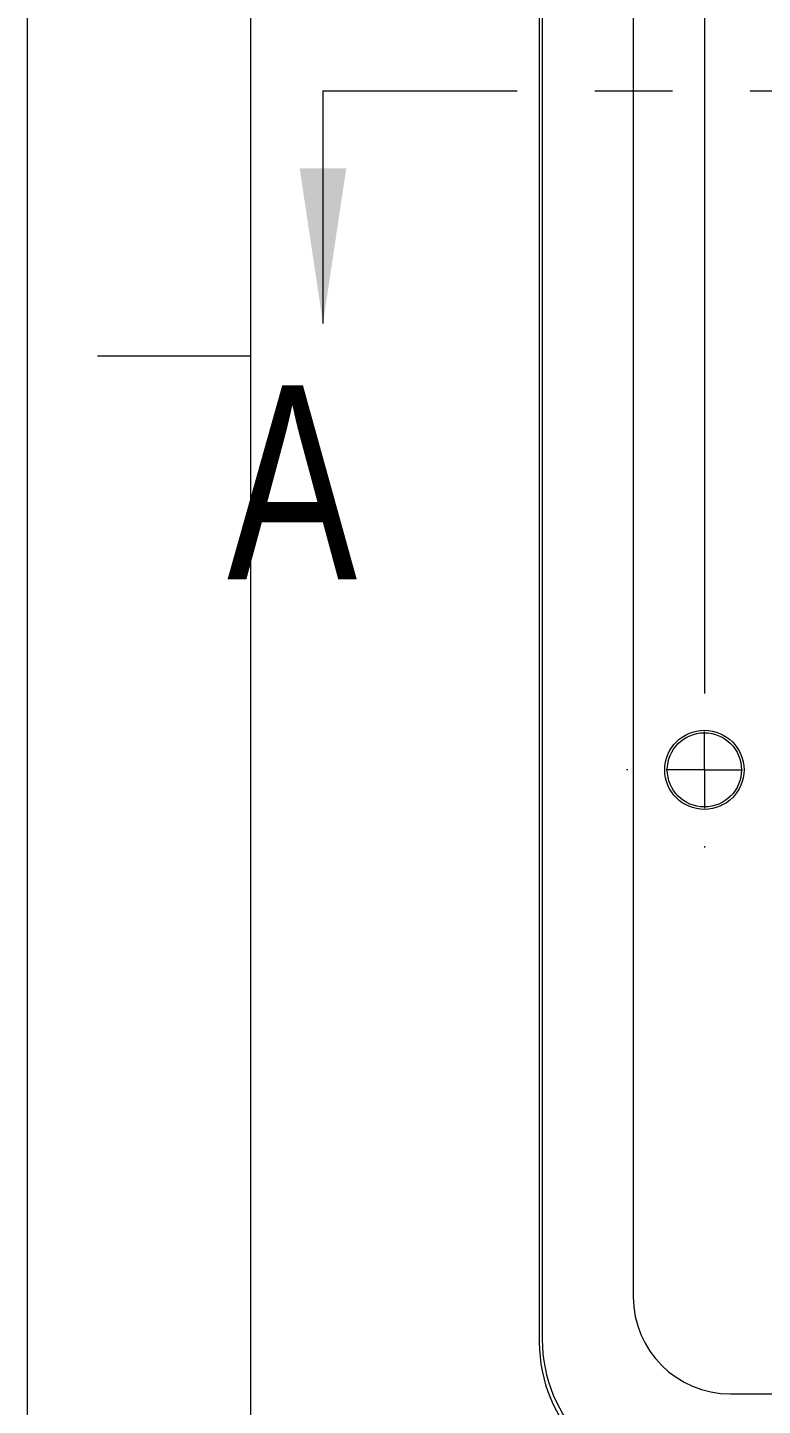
# Model space of a CAD drawing. Header units: inches. Extents: x 0 to 11, y 0 to 8.5.
# Drawn here: x 0 to 0.946, y 2.848 to 4.623 of the extents above; entities that cross this region are included whole.
import ezdxf

# ---------------------------------------------------------------- set-up
doc = ezdxf.new("R2010")
doc.units = ezdxf.units.IN
doc.header["$MEASUREMENT"] = 0
doc.linetypes.add('PHANTOM', pattern=[0.5, 0.25, -0.05, 0.05, -0.05, 0.05, -0.05])
doc.layers.add('SLD-0', color=7, linetype='Continuous', lineweight=0)
doc.styles.add('SLDTEXTSTYLE2', font='TXT', dxfattribs={"width": 0.75})

# ---------------------------------------------------------------- blocks, each defined once
blk = doc.blocks.new('SW_CENTERMARKSYMBOL_0')
at = {"layer": 'SLD-0'}
for p, q in [((0, -0.0984), (0, -1.6516)), ((0, -1.75), (0, -1.7008)), ((-0.0984, -1.75), (-0.1002, -1.75)), ((0, -1.75), (-0.0492, -1.75)), ((0, -1.75), (0.0492, -1.75)), ((0, -1.75), (0, -1.7992)), ((0, -1.8484), (0, -1.8502))]:
    blk.add_line(p, q, dxfattribs=at)

msp = doc.modelspace()

# ---------------------------------------------------------------- linework, layer by layer
at = {"color": 7, "linetype": 'Continuous', "lineweight": 15}
for p, q in [((0.65881, 6.1547), (0.65881, 2.92947)), ((0.66256, 6.15095), (0.66256, 2.93323)), ((0.77983, 6.09606), (0.77983, 2.98811)), ((0.90483, 2.86311), (5.08778, 2.86311))]:
    msp.add_line(p, q, dxfattribs=at)
at = {"color": 7, "linetype": 'PHANTOM', "lineweight": 0}
msp.add_line((0.38028, 4.54209), (5.61233, 4.54209), dxfattribs=at)
at = {"color": 7, "linetype": 'Continuous', "lineweight": 0}
msp.add_line((0.38028, 4.54209), (0.38028, 4.24209), dxfattribs=at)
at = {"color": 7, "linetype": 'Continuous', "lineweight": 15}
for radius in [0.051, 0.04777]:
    msp.add_circle((0.87131, 3.66709), radius, dxfattribs=at)
for centre, radius, start, end in [((0.90483, 2.98811), 0.125, 180, 270), ((0.84615, 2.92944), 0.18735, 179.98801, 270.01199), ((0.84991, 2.93319), 0.18735, 179.98797, 270.01203)]:
    msp.add_arc(centre, radius, start, end, dxfattribs=at)
at = {"color": 7, "linetype": 'Continuous', "lineweight": 0}
msp.add_solid([(0.38028, 4.24209), (0.41028, 4.44209), (0.35028, 4.44209)], dxfattribs=at)
at = {"layer": 'SLD-0', "color": 179, "linetype": 'Continuous'}
for p, q in [((0, 0), (0, 8.5)), ((0.287, 8.0635), (0.287, 0.404))]:
    msp.add_line(p, q, dxfattribs=at)
at = {"layer": 'SLD-0'}
msp.add_line((0.287, 4.2), (0.09015, 4.2), dxfattribs=at)

# ---------------------------------------------------------------- block references
msp.add_blockref('SW_CENTERMARKSYMBOL_0', (0.87131, 5.41709), dxfattribs=at)

# ---------------------------------------------------------------- texts
at = {"color": 7, "linetype": 'Continuous', "insert": (0.25699, 4.16267), "char_height": 0.25, "attachment_point": 1, "style": 'SLDTEXTSTYLE2'}
msp.add_mtext('A', dxfattribs=at)

doc.saveas('drawing.dxf')
